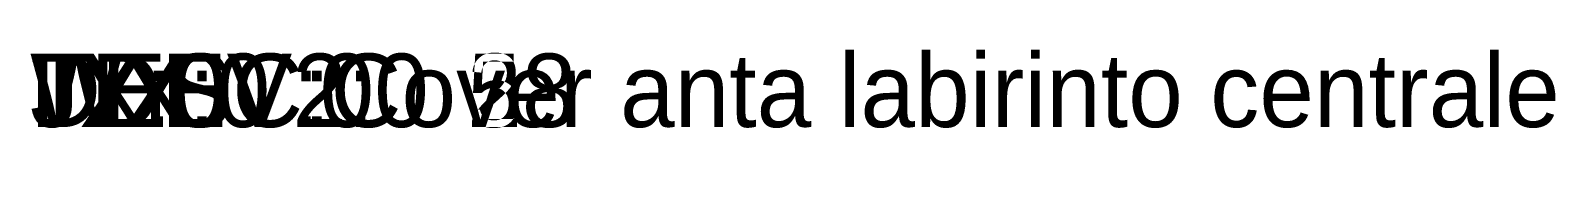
# Model space of a CAD drawing. Header units: metres. Extents: x 0 to 176, y -1 to 151.
# Drawn here: x 0 to 72.6, y -1 to 3.7 of the extents above.
import ezdxf

# ---------------------------------------------------------------- set-up
doc = ezdxf.new("R2010")
doc.units = ezdxf.units.M

msp = doc.modelspace()

# ---------------------------------------------------------------- texts
for tag in ['DESC:Cover anta labirinto centrale', 'WX:0', 'WY:0', 'WX:0', 'WY:0', 'JX:0', 'JY:0', 'JX:0', 'JY:0', 'TDEV:0', 'TDEV2:0', 'TDEV3:0', 'TDEV4:0', 'TDEV5:0', 'TDEV:0', 'TDEV2:0', 'TDEV3:0', 'TDEV4:0', 'TDEV5:0', 'DENS:0.35', 'PANE_WIDTH:0', 'MIN_VETRO:0', 'MAX_VETRO:0', 'DENS:0.328', 'PANE_WIDTH:0', 'MIN_VETRO:0', 'MAX_VETRO:0']:
    msp.add_attdef(tag, (0, 0), '', height=3.5)

doc.saveas('drawing.dxf')
